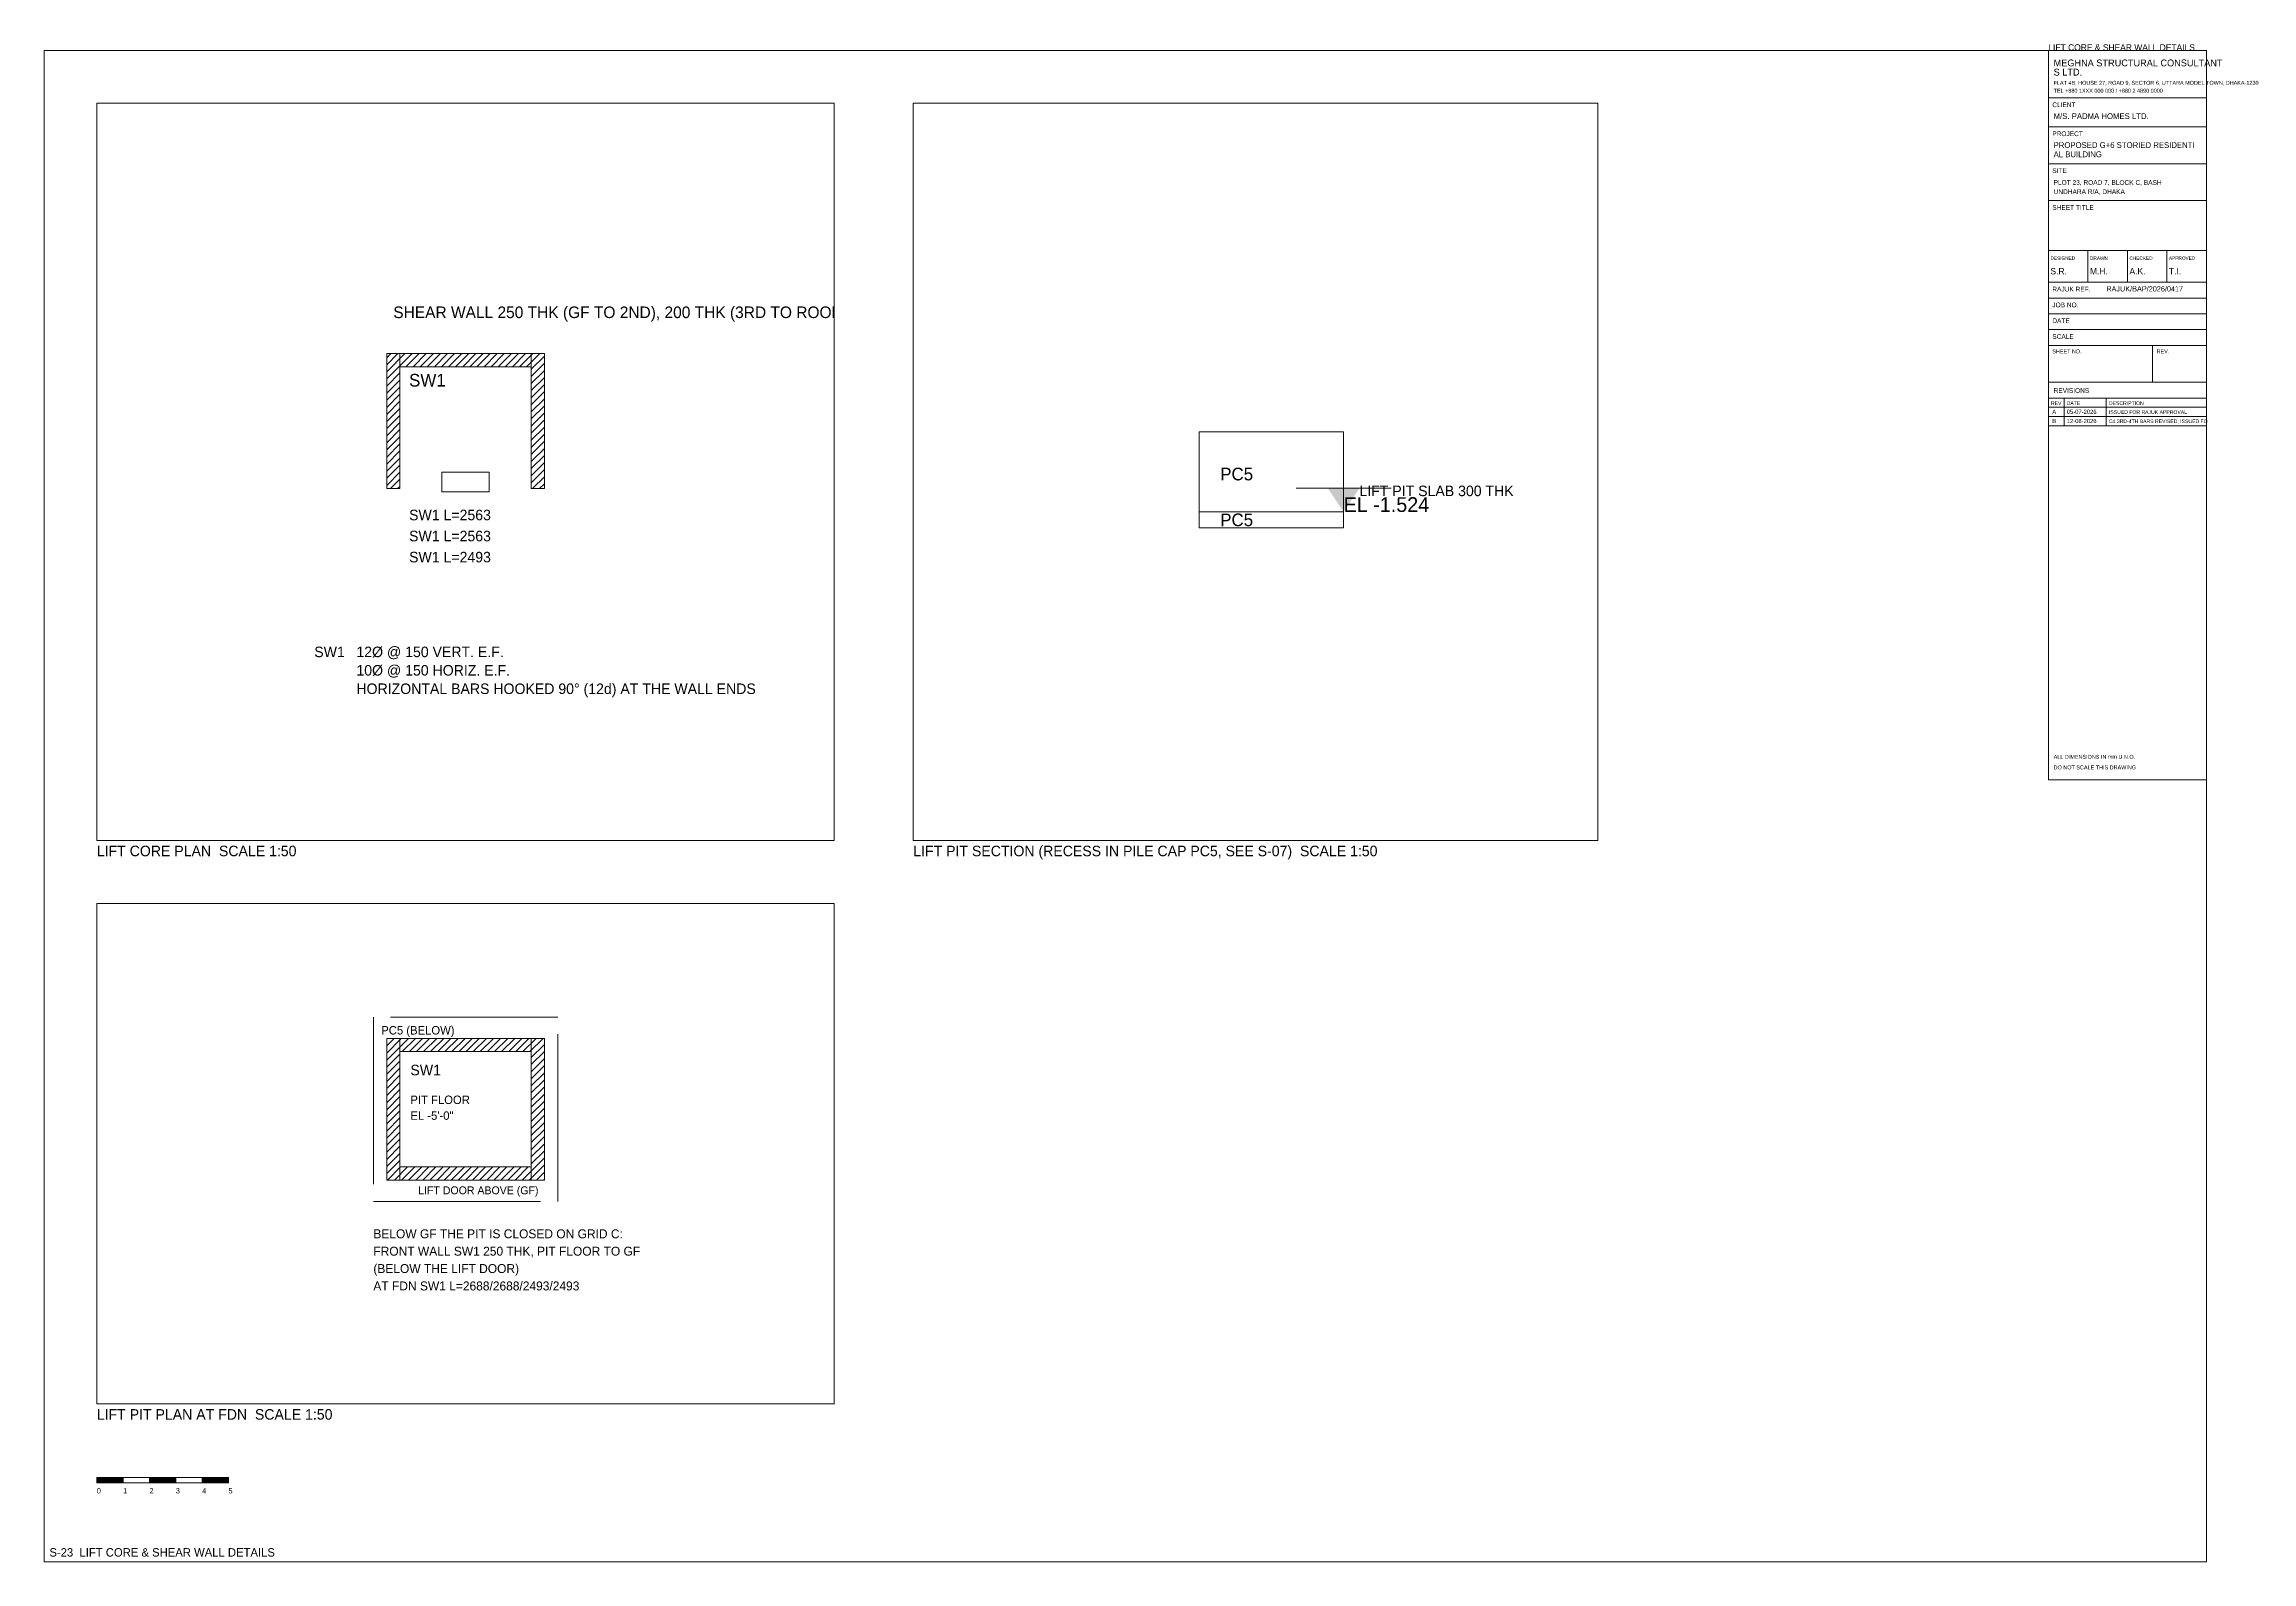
# Paper-space layout 'S-23 LIFT CORE & SHEAR WALL DETAILS' of a CAD drawing. Extents: x 10 to 848, y 10 to 586.
# The model-space entities are those that its viewports show. They can reach past a viewport. Long polylines and large blocks are cut down to what shows.
import ezdxf

# ---------------------------------------------------------------- set-up
doc = ezdxf.new("R2010")
doc.units = 0
doc.linetypes.add('DASHED', pattern=[1.524, 1.27, -0.254])
for name, color, linetype, lineweight, plot in [('Foundation', 3, 'Continuous', 0, False), ('Hatch', 9, 'Continuous', 0, False), ('Sheet', 7, 'Continuous', 0, False), ('Slab', 5, 'Continuous', 0, False), ('Text-1', 7, 'Continuous', 0, False), ('Text-2', 7, 'Continuous', 0, False), ('TITLE', 7, 'Continuous', 0, False), ('Wall', 1, 'Continuous', 0, False)]:
    doc.layers.add(name, color=color, linetype=linetype, lineweight=lineweight, plot=plot)

# ---------------------------------------------------------------- blocks, each defined once
blk = doc.blocks.new('TITLE_BLOCK')
at = {"layer": 'TITLE'}
for p, q in [((0, -18), (60, -18)), ((0, -29), (60, -29)), ((0, -43), (60, -43)), ((0, -57), (60, -57)), ((0, -76), (60, -76)), ((0, -76), (0, -88)), ((15, -76), (15, -88)), ((30, -76), (30, -88)), ((45, -76), (45, -88)), ((0, -88), (60, -88)), ((0, -94), (60, -94)), ((0, -100), (60, -100)), ((0, -106), (60, -106)), ((0, -112), (60, -112)), ((39.6, -112), (39.6, -126)), ((0, -126), (60, -126)), ((0, -132), (60, -132)), ((0, -132), (60, -132)), ((6, -132), (6, -142.5)), ((22, -132), (22, -142.5)), ((0, -135.5), (60, -135.5)), ((0, -139), (60, -139)), ((0, -142.5), (60, -142.5))]:
    blk.add_line(p, q, dxfattribs=at)
blk.add_lwpolyline([(0, -277), (60, -277), (60, 0), (0, 0)], close=True, dxfattribs=at)
at = {"layer": 'Text-1'}
for tag, height in [('JOBNO', 2), ('SCALE', 2), ('SHEETTITLE', 2.4), ('SHEETTITLE2', 2.4), ('DATE', 2), ('SHEETNO', 4.5), ('REV', 4.5)]:
    blk.add_attdef(tag, (0, 0), '', height=height, dxfattribs=at)
at = {"layer": 'TITLE'}
for s, height, p in [('S LTD.', 2.6, (2, -9.5)), ('MEGHNA STRUCTURAL CONSULTANT', 2.6, (2, -6)), ('TEL +880 1XXX 000 000 / +880 2 4890 0000', 1.5, (2, -16)), ('FLAT 4B, HOUSE 27, ROAD 9, SECTOR 6, UTTARA MODEL TOWN, DHAKA-1230', 1.5, (2, -13)), ('CLIENT', 1.8, (1.5, -21.5)), ('M/S. PADMA HOMES LTD.', 2.2, (2, -26)), ('PROJECT', 1.8, (1.5, -32.5)), ('AL BUILDING', 2.2, (2, -40.5)), ('PROPOSED G+6 STORIED RESIDENTI', 2.2, (2, -37)), ('SITE', 1.8, (1.5, -46.5)), ('PLOT 23, ROAD 7, BLOCK C, BASH', 1.8, (2, -51)), ('SHEET TITLE', 1.8, (1.5, -60.5)), ('UNDHARA R/A, DHAKA', 1.8, (2, -54.5)), ('DESIGNED', 1.3, (0.8, -79.5)), ('S.R.', 2.4, (0.8, -85)), ('DRAWN', 1.3, (15.8, -79.5)), ('M.H.', 2.4, (15.8, -85)), ('A.K.', 2.4, (30.8, -85)), ('CHECKED', 1.3, (30.8, -79.5)), ('APPROVED', 1.3, (45.8, -79.5)), ('T.I.', 2.4, (45.8, -85)), ('RAJUK REF.', 1.8, (1.5, -91.5)), ('RAJUK/BAP/2026/0417', 2, (22, -91.5)), ('JOB NO.', 1.8, (1.5, -97.5)), ('SCALE', 1.8, (1.5, -109.5)), ('DATE', 1.8, (1.5, -103.5)), ('SHEET NO.', 1.5, (1.5, -115)), ('REV.', 1.5, (41.1, -115)), ('REV', 1.4, (1, -134.6)), ('REVISIONS', 1.8, (2, -130)), ('DATE', 1.4, (7, -134.6)), ('DESCRIPTION', 1.4, (23, -134.6)), ('ALL DIMENSIONS IN mm U.N.O.', 1.5, (2, -269)), ('DO NOT SCALE THIS DRAWING', 1.5, (2, -273))]:
    blk.add_text(s, height=height, dxfattribs=at).set_placement(p)
blk = doc.blocks.new('SCALE_BAR')
at = {"layer": 'Sheet'}
h = blk.add_hatch(color=256, dxfattribs=at)
h.dxf.hatch_style = 1
h.paths.add_polyline_path([(0, 0), (10, 0), (10, 2), (0, 2)])
h = blk.add_hatch(color=256, dxfattribs=at)
h.dxf.hatch_style = 1
h.paths.add_polyline_path([(20, 0), (30, 0), (30, 2), (20, 2)])
h = blk.add_hatch(color=256, dxfattribs=at)
h.dxf.hatch_style = 1
h.paths.add_polyline_path([(40, 0), (50, 0), (50, 2), (40, 2)])
for points in [[(0, 0), (10, 0), (10, 2), (0, 2)], [(10, 0), (20, 0), (20, 2), (10, 2)], [(20, 0), (30, 0), (30, 2), (20, 2)], [(30, 0), (40, 0), (40, 2), (30, 2)], [(40, 0), (50, 0), (50, 2), (40, 2)]]:
    blk.add_lwpolyline(points, close=True, dxfattribs=at)
for s, p in [('0', (0, -4)), ('1', (10, -4)), ('2', (20, -4)), ('3', (30, -4)), ('4', (40, -4)), ('5', (50, -4))]:
    blk.add_text(s, height=2, dxfattribs=at).set_placement(p)
at = {"layer": 'Text-1'}
blk.add_attdef('UNIT', (0, 0), '', height=2, dxfattribs=at)
blk = doc.blocks.new('LEVEL_MARK')
at = {"layer": 'Text-1'}
blk.add_line((-900, 450), (900, 450), dxfattribs=at)
blk.add_solid([(0, 0), (-300, 450), (300, 450)], dxfattribs=at)
blk.add_attdef('LEVEL', (0, 0), '', height=280, dxfattribs=at)

msp = doc.modelspace()

# ---------------------------------------------------------------- hatches: boundary and pattern name
at = {"layer": 'Hatch'}
h = msp.add_hatch(dxfattribs=at)
h.set_pattern_fill('ANSI31', color=256, scale=30)
h.paths.add_polyline_path([(1008714, -991161), (1008964, -991161), (1008964, -988597), (1008714, -988597)])
h.paths.add_polyline_path([(1011457, -991161), (1011707, -991161), (1011707, -988597), (1011457, -988597)])
h.paths.add_polyline_path([(1008964, -988847), (1011457, -988847), (1011457, -988597), (1008964, -988597)])
h = msp.add_hatch(dxfattribs=at)
h.set_pattern_fill('ANSI31', color=256, scale=30)
h.paths.add_polyline_path([(208714, -1391286), (208964, -1391286), (208964, -1388597), (208714, -1388597)])
h.paths.add_polyline_path([(211457, -1391286), (211707, -1391286), (211707, -1388597), (211457, -1388597)])
h.paths.add_polyline_path([(208964, -1388847), (211457, -1388847), (211457, -1388597), (208964, -1388597)])
h.paths.add_polyline_path([(208964, -1391286), (211457, -1391286), (211457, -1391036), (208964, -1391036)])

# ---------------------------------------------------------------- linework, layer by layer
at = {"layer": 'Foundation', "linetype": 'DASHED'}
for p, q in [((211961, -1388192), (208461, -1388192)), ((208461, -1388192), (208461, -1391692)), ((211961, -1391692), (211961, -1388192)), ((208461, -1391692), (211961, -1391692))]:
    msp.add_line(p, q, dxfattribs=at)
at = {"layer": 'Foundation'}
msp.add_lwpolyline([(1208839, -1001824), (1211582, -1001824), (1211582, -1001524), (1208839, -1001524)], close=True, dxfattribs=at)
at = {"layer": 'Slab'}
msp.add_lwpolyline([(1009761, -991221), (1010661, -991221), (1010661, -990851), (1009761, -990851)], close=True, dxfattribs=at)
at = {"layer": 'Wall'}
for points in [[(1008714, -991161), (1008964, -991161), (1008964, -988597), (1008714, -988597)], [(1008964, -988847), (1011457, -988847), (1011457, -988597), (1008964, -988597)], [(1011457, -991161), (1011707, -991161), (1011707, -988597), (1011457, -988597)], [(1208839, -1001524), (1211582, -1001524), (1211582, -1000000), (1208839, -1000000)], [(208714, -1391286), (208964, -1391286), (208964, -1388597), (208714, -1388597)], [(208964, -1388847), (211457, -1388847), (211457, -1388597), (208964, -1388597)], [(211457, -1391286), (211707, -1391286), (211707, -1388597), (211457, -1388597)], [(208964, -1391286), (211457, -1391286), (211457, -1391036), (208964, -1391036)]]:
    msp.add_lwpolyline(points, close=True, dxfattribs=at)

# ---------------------------------------------------------------- block references
at = {"layer": 'Text-1'}
msp.add_blockref('LEVEL_MARK', (1211582, -1001524), dxfattribs=at).add_auto_attribs({'LEVEL': 'EL -1.524'})

# ---------------------------------------------------------------- texts
for s, height, p in [('SW1', 240, (1009139, -989222)), ('SW1', 200, (1007339, -994361)), ('PC5', 240, (1209239, -1000924)), ('PC5', 240, (1209239, -1001794)), ('SW1', 200, (209164, -1389297))]:
    msp.add_text(s, height=height, dxfattribs=at).set_placement(p)
at = {"layer": 'Text-2'}
for s, height, p in [('SHEAR WALL 250 THK (GF TO 2ND), 200 THK (3RD TO ROOF)', 220, (1008839, -987922)), ('SW1 L=2563', 200, (1009139, -991761)), ('SW1 L=2563', 200, (1009139, -992161)), ('SW1 L=2493', 200, (1009139, -992561)), ('12%%C @ 150 VERT. E.F.', 200, (1008139, -994361)), ('10%%C @ 150 HORIZ. E.F.', 200, (1008139, -994711)), ('HORIZONTAL BARS HOOKED 90%%D (12d) AT THE WALL ENDS', 200, (1008139, -995061)), ('LIFT PIT SLAB 300 THK', 200, (1211882, -1001224)), ('PC5 (BELOW)', 160, (208611, -1388522)), ('PIT FLOOR', 160, (209164, -1389842)), ('EL -5\'-0"', 160, (209164, -1390142)), ('LIFT DOOR ABOVE (GF)', 150, (209311, -1391556)), ('BELOW GF THE PIT IS CLOSED ON GRID C:', 170, (208461, -1392392)), ('FRONT WALL SW1 250 THK, PIT FLOOR TO GF', 170, (208461, -1392722)), ('AT FDN SW1 L=2688/2688/2493/2493', 170, (208461, -1393382)), ('(BELOW THE LIFT DOOR)', 170, (208461, -1393052))]:
    msp.add_text(s, height=height, dxfattribs=at).set_placement(p)

psp = doc.layouts.new('S-23 LIFT CORE & SHEAR WALL DETAILS')

# ---------------------------------------------------------------- linework, layer by layer
at = {"layer": 'Sheet'}
psp.add_lwpolyline([(10, 10), (831, 10), (831, 584), (10, 584)], close=True, dxfattribs=at)

# ---------------------------------------------------------------- block references
psp.add_blockref('SCALE_BAR', (30, 40), dxfattribs=at).add_auto_attribs({'UNIT': 'm'})
at = {"layer": 'TITLE'}
ref = psp.add_blockref('TITLE_BLOCK', (771, 584), dxfattribs=at)
ref.add_attrib('SHEETTITLE', 'LIFT CORE & SHEAR WALL DETAILS', (771, 584), dxfattribs={"layer": 'Text-1', "height": 2.4})

# ---------------------------------------------------------------- texts
at = {"layer": 'Sheet'}
for s, height, p in [('LIFT CORE PLAN  SCALE 1:50', 4, (30, 278)), ('LIFT PIT SECTION (RECESS IN PILE CAP PC5, SEE S-07)  SCALE 1:50', 4, (340, 278)), ('LIFT PIT PLAN AT FDN  SCALE 1:50', 4, (30, 64)), ('S-23  LIFT CORE & SHEAR WALL DETAILS', 3.2, (12, 12))]:
    psp.add_text(s, height=height, dxfattribs=at).set_placement(p)
at = {"layer": 'TITLE'}
for s, height, p in [('A', 1.6, (772.5, 446)), ('05-07-2026', 1.6, (778, 446)), ('ISSUED FOR RAJUK APPROVAL', 1.4, (794, 446)), ('B', 1.6, (772.5, 442.5)), ('12-08-2026', 1.6, (778, 442.5)), ('C4 3RD-4TH BARS REVISED; ISSUED FO', 1.4, (794, 442.5))]:
    psp.add_text(s, height=height, dxfattribs=at).set_placement(p)

# ---------------------------------------------------------------- viewports
at = {"layer": ''}
psp.add_viewport(center=(170, 424), size=(280, 280), view_center_point=(1010210.8, -990841.6), view_height=14000, dxfattribs=at)
for center, size, view_center_point, view_height, status in [((470, 424), (260, 280), (1209910.8, -1000762), 14000, 3), ((170, 165), (280, 190), (210210.8, -1390786.6), 9500, 4)]:
    psp.add_viewport(center=center, size=size, view_center_point=view_center_point, view_height=view_height, status=status, dxfattribs=at)

doc.saveas('drawing.dxf')
